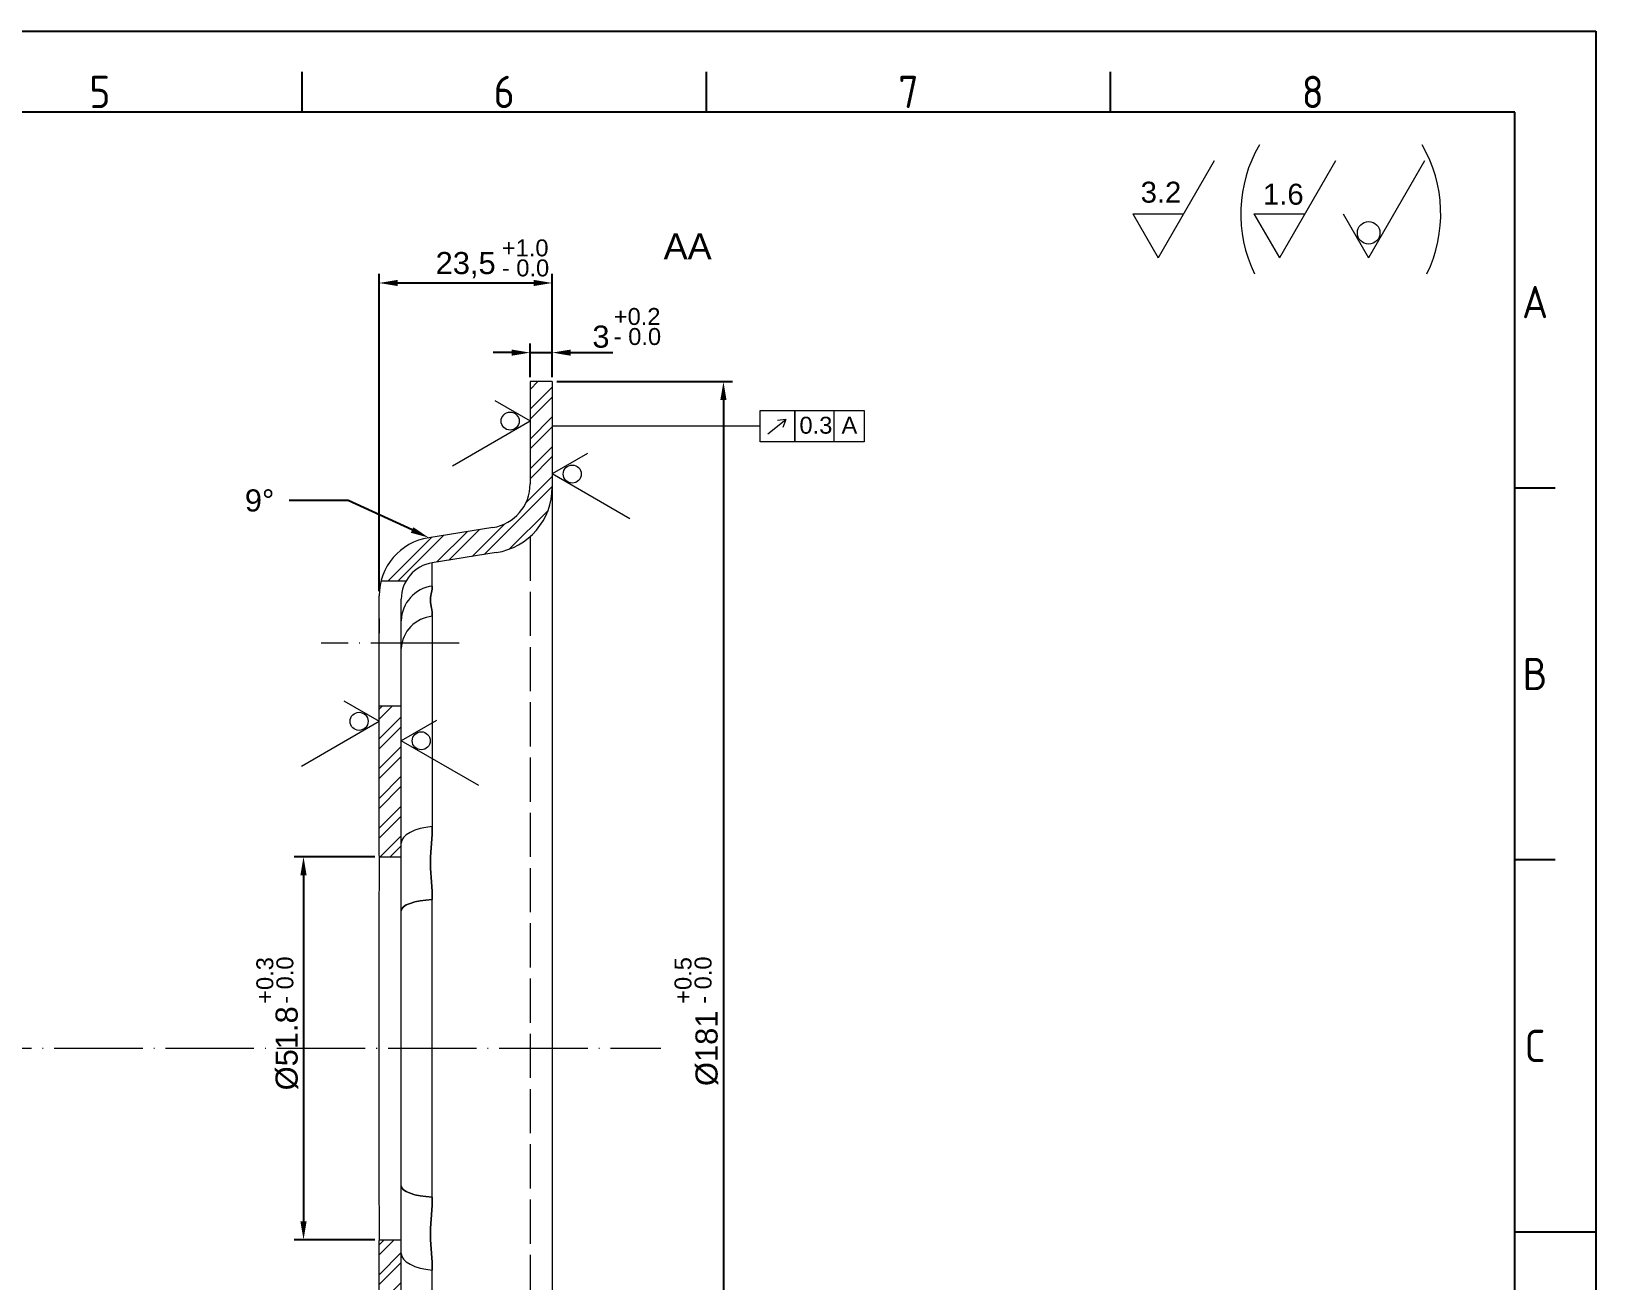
# Model space of a CAD drawing. Header units: millimetres. Extents: x 2761 to 3222, y 1093 to 1419.
# Drawn here: x 3009.4 to 3221.7, y 1249.4 to 1419 of the extents above; entities that cross this region are included whole.
import ezdxf
from ezdxf import colors
from ezdxf.entities.mleader import LeaderData, LeaderLine
from ezdxf.enums import TextEntityAlignment as Align
from ezdxf.math import Vec2, Vec3

# ---------------------------------------------------------------- set-up
doc = ezdxf.new("R2010")
doc.units = ezdxf.units.MM
for name, pattern in [('ACAD_ISO02W100', [15, 12, -3]), ('ACAD_ISO04W100', [30, 24, -3, 0, -3]), ('ACAD_ISO05W100', [33, 24, -3, 0, -3, 0, -3])]:
    doc.linetypes.add(name, pattern=pattern)
for name, color, linetype, lineweight in [('AM_0', 7, 'Continuous', 20), ('AM_4', 1, 'ACAD_ISO04W100', 15), ('AM_5', 3, 'Continuous', 15), ('AM_BOR', 240, 'ACAD_ISO05W100', 20)]:
    doc.layers.add(name, color=color, linetype=linetype, lineweight=lineweight)
doc.styles.add('ACISOTS', font='isocp.shx', dxfattribs={"height": 1})
doc.styles.get("Standard").update_dxf_attribs({"font": 'arial.ttf'})
doc.dimstyles.new('ISO-25', dxfattribs={"dimtxt": 3, "dimasz": 2.5, "dimexe": 1.25, "dimexo": 0.625, "dimtad": 1, "dimtxsty": 'Standard', "dimcen": 2.5, "dimadec": 0, "dimazin": 0, "dimtfac": 1, "dimtmove": 0, "dimatfit": 3, "dimfxl": 1, "dimarcsym": 0})

# ---------------------------------------------------------------- blocks, each defined once
blk = doc.blocks.new('A3 ZTL')
for p, q in [((401.17, 280.82), (19.57, 280.82)), ((401.17, 9.78), (401.17, 280.82))]:
    blk.add_line(p, q)
at = {"layer": 'AM_BOR', "color": 135, "linetype": 'Continuous', "lineweight": 25}
for p, q in [((0, 290.61), (410.96, 290.61)), ((410.96, 290.61), (410.96, 0))]:
    blk.add_line(p, q, dxfattribs=at)
at = {"layer": 'AM_BOR', "color": 135, "lineweight": 25}
for p, q in [((254.4, 280.82), (254.4, 285.71)), ((303.33, 280.82), (303.33, 285.71)), ((352.25, 280.82), (352.25, 285.71)), ((406.07, 235.32), (401.17, 235.32)), ((406.07, 190.31), (401.17, 190.31)), ((401.17, 145.3), (410.96, 145.3))]:
    blk.add_line(p, q, dxfattribs=at)
at = {"layer": 'AM_BOR', "color": 135, "lineweight": 25, "style": 'ACISOTS'}
for s, p in [('5', (229.94, 283.27)), ('6', (278.86, 283.27)), ('7', (327.79, 283.27)), ('8', (376.71, 283.27)), ('A', (403.62, 257.83)), ('B', (403.62, 212.82)), ('C', (403.62, 167.81))]:
    blk.add_text(s, height=3.91, dxfattribs=at).set_placement(p, align=Align.MIDDLE)
blk = doc.blocks.new('*D11')
at = {"layer": 'AM_5', "color": 0, "lineweight": -2, "transparency": 16777216}
for p, q in [((3056.57, 1342.97), (3056.57, 1386.07)), ((3059.07, 1384.82), (3077.57, 1384.82)), ((3080.07, 1372.05), (3080.07, 1386.07))]:
    blk.add_line(p, q, dxfattribs=at)
at = {"layer": 'AM_5', "color": 0, "transparency": 16777216}
for points in [[(3059.07, 1385.24), (3059.07, 1384.41), (3056.57, 1384.82)], [(3077.57, 1385.24), (3077.57, 1384.41), (3080.07, 1384.82)]]:
    blk.add_solid(points, dxfattribs=at)
at = {"layer": 'Defpoints', "color": 0, "transparency": 16777216}
for p in [(3080.07, 1384.82), (3080.07, 1371.43), (3056.57, 1342.35)]:
    blk.add_point(p, dxfattribs=at)
at = {"layer": 'AM_5', "color": 0, "transparency": 16777216, "insert": (3068.32, 1387.25), "char_height": 3, "attachment_point": 5}
blk.add_mtext('23,5', dxfattribs=at)
blk = doc.blocks.new('*D12')
at = {"layer": 'AM_5', "color": 0, "lineweight": -2, "transparency": 16777216}
for p, q in [((3077.07, 1372.05), (3077.07, 1376.62)), ((3080.07, 1372.05), (3080.07, 1376.62)), ((3074.57, 1375.37), (3072.07, 1375.37)), ((3077.07, 1375.37), (3080.07, 1375.37)), ((3082.57, 1375.37), (3088.29, 1375.37))]:
    blk.add_line(p, q, dxfattribs=at)
at = {"layer": 'AM_5', "color": 0, "transparency": 16777216}
for points in [[(3074.57, 1375.78), (3074.57, 1374.95), (3077.07, 1375.37)], [(3082.57, 1375.78), (3082.57, 1374.95), (3080.07, 1375.37)]]:
    blk.add_solid(points, dxfattribs=at)
at = {"layer": 'Defpoints', "color": 0, "transparency": 16777216}
for p in [(3080.07, 1375.37), (3077.07, 1371.43), (3080.07, 1371.43)]:
    blk.add_point(p, dxfattribs=at)
at = {"layer": 'AM_5', "color": 0, "transparency": 16777216, "insert": (3086.68, 1377.52), "char_height": 3, "attachment_point": 5}
blk.add_mtext('3', dxfattribs=at)
blk = doc.blocks.new('*D13')
at = {"layer": 'AM_5', "color": 0, "lineweight": -2, "transparency": 16777216}
for p, q in [((3080.7, 1371.43), (3104.56, 1371.43)), ((3103.31, 1368.93), (3103.31, 1192.93)), ((3080.7, 1190.43), (3104.56, 1190.43))]:
    blk.add_line(p, q, dxfattribs=at)
at = {"layer": 'AM_5', "color": 0, "transparency": 16777216}
for points in [[(3102.89, 1368.93), (3103.73, 1368.93), (3103.31, 1371.43)], [(3102.89, 1192.93), (3103.73, 1192.93), (3103.31, 1190.43)]]:
    blk.add_solid(points, dxfattribs=at)
at = {"layer": 'Defpoints', "color": 0, "transparency": 16777216}
for p in [(3080.07, 1371.43), (3080.07, 1190.43), (3103.31, 1190.43)]:
    blk.add_point(p, dxfattribs=at)
at = {"layer": 'AM_5', "color": 0, "transparency": 16777216, "insert": (3101.07, 1280.93), "char_height": 3, "attachment_point": 5, "rotation": 90}
blk.add_mtext('%%c181', dxfattribs=at)
blk = doc.blocks.new('*D14')
at = {"layer": 'AM_5', "color": 0, "lineweight": -2, "transparency": 16777216}
for p, q in [((3055.98, 1306.93), (3045.06, 1306.93)), ((3046.31, 1304.43), (3046.31, 1257.43)), ((3055.98, 1254.93), (3045.06, 1254.93))]:
    blk.add_line(p, q, dxfattribs=at)
at = {"layer": 'AM_5', "color": 0, "transparency": 16777216}
for points in [[(3045.89, 1304.43), (3046.73, 1304.43), (3046.31, 1306.93)], [(3045.89, 1257.43), (3046.73, 1257.43), (3046.31, 1254.93)]]:
    blk.add_solid(points, dxfattribs=at)
at = {"layer": 'Defpoints', "color": 0, "transparency": 16777216}
for p in [(3056.61, 1306.93), (3046.31, 1254.93), (3056.61, 1254.93)]:
    blk.add_point(p, dxfattribs=at)
at = {"layer": 'AM_5', "color": 0, "transparency": 16777216, "insert": (3044.07, 1280.93), "char_height": 3, "attachment_point": 5, "rotation": 90}
blk.add_mtext('%%C51.8', dxfattribs=at)

msp = doc.modelspace()

# ---------------------------------------------------------------- hatches: boundary and pattern name
at = {"layer": 'AM_5', "ltscale": 0.5}
h = msp.add_hatch(dxfattribs=at)
h.set_pattern_fill('ANSI32', color=1, scale=0.3)
h.paths.add_polyline_path([(3080.074, 1357.114), (3080.074, 1371.427), (3077.074, 1371.427), (3077.074, 1357.551, -0.3689195), (3072.013, 1351.625), (3063.323, 1350.249, 0.2977908), (3056.835, 1344.373), (3060.223, 1344.373, -0.2284894), (3063.792, 1346.848), (3072.482, 1348.225, 0.3689195)])
edge = h.paths.add_edge_path()
edge.add_line((3059.574, 1327.439), (3056.574, 1327.439))
edge.add_line((3056.574, 1327.439), (3056.574, 1308.309))
edge.add_spline(control_points=[(3056.574, 1308.309), (3056.574, 1308.091), (3056.58, 1307.85), (3056.594, 1307.381), (3056.602, 1307.159), (3056.61, 1306.927)], knot_values=[0.7730727, 0.7730727, 0.7730727, 0.7730727, 0.8980727, 0.8980727, 1, 1, 1, 1], degree=3, periodic=0)
edge.add_line((3056.61, 1306.927), (3059.574, 1306.927))
edge.add_line((3059.574, 1306.927), (3059.574, 1327.439))
edge = h.paths.add_edge_path()
edge.add_line((3059.574, 1254.927), (3056.61, 1254.927))
edge.add_spline(control_points=[(3056.61, 1254.927), (3056.593, 1254.405), (3056.574, 1253.944), (3056.574, 1253.545)], knot_values=[0, 0, 0, 0, 0.2281586, 0.2281586, 0.2281586, 0.2281586], degree=3, periodic=0)
edge.add_line((3056.574, 1253.545), (3056.574, 1247.927))
edge.add_line((3056.574, 1247.927), (3059.574, 1247.927))
edge.add_line((3059.574, 1247.927), (3059.574, 1254.927))
h.paths.add_polyline_path([(3063.792, 1218.176), (3063.792, 1215.006), (3072.482, 1213.629, -0.3689195), (3080.074, 1204.74), (3080.074, 1190.427), (3077.074, 1190.427), (3077.074, 1204.303, 0.3689195), (3072.013, 1210.229), (3063.323, 1211.605, -0.3689195), (3056.574, 1219.507), (3056.574, 1225.915), (3056.574, 1238.927), (3059.574, 1238.927), (3059.574, 1222.877, 0.3713203)])

# ---------------------------------------------------------------- linework, layer by layer
at = {"layer": 'AM_0', "linetype": 'Continuous'}
for p, q in [((3080.074, 1371.427), (3077.074, 1371.427)), ((3077.074, 1371.427), (3077.074, 1357.551)), ((3080.074, 1371.427), (3080.074, 1190.427))]:
    msp.add_line(p, q, dxfattribs=at)
at = {"layer": 'AM_0'}
for p, q in [((3072.013, 1351.625), (3063.323, 1350.249)), ((3072.482, 1348.225), (3063.792, 1346.848)), ((3063.792, 1343.678), (3063.792, 1346.848)), ((3056.835, 1344.373), (3060.223, 1344.373)), ((3056.574, 1308.309), (3056.574, 1342.347)), ((3059.574, 1219.944), (3059.574, 1341.91)), ((3063.792, 1339.579), (3063.792, 1311.019)), ((3056.574, 1327.439), (3059.574, 1327.439)), ((3060.772, 1310.247), (3060.26, 1309.918)), ((3060.772, 1310.247), (3060.26, 1309.918)), ((3061.402, 1310.529), (3060.772, 1310.247)), ((3061.402, 1310.529), (3060.772, 1310.247)), ((3062.131, 1310.756), (3061.402, 1310.529)), ((3062.131, 1310.756), (3061.402, 1310.529)), ((3062.936, 1310.921), (3062.131, 1310.756)), ((3062.936, 1310.921), (3062.131, 1310.756)), ((3063.792, 1311.019), (3062.936, 1310.921)), ((3063.792, 1311.019), (3062.936, 1310.921)), ((3059.652, 1309.166), (3059.574, 1308.764)), ((3059.652, 1309.166), (3059.574, 1308.764)), ((3059.883, 1309.554), (3059.652, 1309.166)), ((3059.883, 1309.554), (3059.652, 1309.166)), ((3060.26, 1309.918), (3059.883, 1309.554)), ((3060.26, 1309.918), (3059.883, 1309.554)), ((3056.61, 1306.927), (3059.574, 1306.927)), ((3056.574, 1261.413), (3056.574, 1300.441)), ((3059.574, 1299.61), (3059.652, 1299.879)), ((3059.652, 1299.879), (3059.574, 1299.61)), ((3059.652, 1299.879), (3059.883, 1300.14)), ((3059.883, 1300.14), (3059.652, 1299.879)), ((3059.883, 1300.14), (3060.26, 1300.384)), ((3060.26, 1300.384), (3059.883, 1300.14)), ((3060.26, 1300.384), (3060.772, 1300.604)), ((3060.772, 1300.604), (3060.26, 1300.384)), ((3060.772, 1300.604), (3061.402, 1300.794)), ((3061.402, 1300.794), (3060.772, 1300.604)), ((3061.402, 1300.794), (3062.131, 1300.946)), ((3062.131, 1300.946), (3061.402, 1300.794)), ((3062.131, 1300.946), (3062.936, 1301.057)), ((3062.936, 1301.057), (3062.131, 1300.946)), ((3062.936, 1301.057), (3063.792, 1301.122)), ((3063.792, 1301.122), (3062.936, 1301.057)), ((3063.792, 1260.732), (3063.792, 1301.122)), ((3059.574, 1262.244), (3059.652, 1261.975)), ((3059.652, 1261.975), (3059.574, 1262.244)), ((3059.652, 1261.975), (3059.883, 1261.714)), ((3059.883, 1261.714), (3059.652, 1261.975)), ((3059.883, 1261.714), (3060.26, 1261.47)), ((3060.26, 1261.47), (3059.883, 1261.714)), ((3060.26, 1261.47), (3060.772, 1261.25)), ((3060.772, 1261.25), (3060.26, 1261.47)), ((3060.772, 1261.25), (3061.402, 1261.06)), ((3061.402, 1261.06), (3060.772, 1261.25)), ((3061.402, 1261.06), (3062.131, 1260.908)), ((3062.131, 1260.908), (3061.402, 1261.06)), ((3062.131, 1260.908), (3062.936, 1260.797)), ((3062.936, 1260.797), (3062.131, 1260.908)), ((3062.936, 1260.797), (3063.792, 1260.732)), ((3063.792, 1260.732), (3062.936, 1260.797)), ((3056.574, 1225.948), (3056.574, 1253.545)), ((3056.61, 1254.927), (3059.574, 1254.927)), ((3059.574, 1253.09), (3059.652, 1252.688)), ((3059.574, 1253.09), (3059.652, 1252.688)), ((3059.652, 1252.688), (3059.883, 1252.3)), ((3059.652, 1252.688), (3059.883, 1252.3)), ((3059.883, 1252.3), (3060.26, 1251.936)), ((3059.883, 1252.3), (3060.26, 1251.936)), ((3060.26, 1251.936), (3060.772, 1251.607)), ((3060.26, 1251.936), (3060.772, 1251.607)), ((3060.772, 1251.607), (3061.402, 1251.325)), ((3060.772, 1251.607), (3061.402, 1251.325)), ((3061.402, 1251.325), (3062.131, 1251.098)), ((3061.402, 1251.325), (3062.131, 1251.098)), ((3062.131, 1251.098), (3062.936, 1250.933)), ((3062.131, 1251.098), (3062.936, 1250.933)), ((3062.936, 1250.933), (3063.792, 1250.835)), ((3062.936, 1250.933), (3063.792, 1250.835)), ((3063.792, 1222.275), (3063.792, 1250.835))]:
    msp.add_line(p, q, dxfattribs=at)
at = {"layer": 'AM_0', "linetype": 'ACAD_ISO02W100', "ltscale": 0.5}
msp.add_line((3077.074, 1350.406), (3077.074, 1211.448), dxfattribs=at)
at = {"layer": 'AM_0'}
for centre, radius, start, end in [((3071.074, 1357.551), 6, 279, 0), ((3071.074, 1357.114), 9, 279, 0), ((3064.574, 1342.347), 8, 99, 180), ((3064.574, 1341.91), 5, 99, 180), ((3064.412, 1338.88), 4.839, 97.35887, 178.84281), ((3064.213, 1334.953), 4.645, 95.20671, 177.13586)]:
    msp.add_arc(centre, radius, start, end, dxfattribs=at)
for points, knots in [([(3063.792, 1343.678), (3063.792, 1343.404), (3063.727, 1343.103), (3063.632, 1342.627), (3063.6, 1342.464), (3063.556, 1342.133), (3063.531, 1341.796), (3063.556, 1341.45), (3063.6, 1341.098), (3063.632, 1340.919), (3063.727, 1340.371), (3063.792, 1339.988), (3063.792, 1339.579)], [0, 0, 0, 0, 0.25, 0.25, 0.375, 0.375, 0.5, 0.625, 0.625, 0.75, 0.75, 1, 1, 1, 1]), ([(3063.792, 1339.579), (3063.792, 1339.988), (3063.727, 1340.371), (3063.632, 1340.919), (3063.6, 1341.098), (3063.556, 1341.45), (3063.531, 1341.796), (3063.556, 1342.133), (3063.6, 1342.464), (3063.632, 1342.627), (3063.727, 1343.103), (3063.792, 1343.404), (3063.792, 1343.678)], [0, 0, 0, 0, 0.25, 0.25, 0.375, 0.375, 0.5, 0.625, 0.625, 0.75, 0.75, 1, 1, 1, 1]), ([(3056.574, 1335.906), (3056.579, 1336.255), (3056.588, 1336.963), (3056.628, 1337.824), (3056.65, 1338.52), (3056.646, 1338.993), (3056.619, 1339.253), (3056.601, 1339.253), (3056.594, 1339.253)], [0, 0, 0, 0, 0.1740145, 0.3530949, 0.5270968, 0.7061827, 0.8795386, 1, 1, 1, 1]), ([(3059.558, 1339.022), (3059.558, 1339.027), (3059.552, 1339.151), (3059.573, 1339.29), (3059.583, 1339.387), (3059.579, 1339.348), (3059.558, 1339.243), (3059.55, 1339.201)], [0, 0, 0, 0, 0.0107703, 0.2867878, 0.5475776, 0.8199828, 1, 1, 1, 1]), ([(3063.792, 1301.122), (3063.792, 1301.975), (3063.727, 1302.817), (3063.632, 1304.069), (3063.6, 1304.484), (3063.556, 1305.313), (3063.531, 1306.14), (3063.556, 1306.963), (3063.6, 1307.783), (3063.632, 1308.192), (3063.727, 1309.414), (3063.792, 1310.222), (3063.792, 1311.019)], [0, 0, 0, 0, 0.25, 0.25, 0.375, 0.375, 0.5, 0.625, 0.625, 0.75, 0.75, 1, 1, 1, 1]), ([(3063.792, 1311.019), (3063.792, 1310.222), (3063.727, 1309.414), (3063.632, 1308.192), (3063.6, 1307.783), (3063.556, 1306.963), (3063.531, 1306.14), (3063.556, 1305.313), (3063.6, 1304.484), (3063.632, 1304.069), (3063.727, 1302.817), (3063.792, 1301.975), (3063.792, 1301.122)], [0, 0, 0, 0, 0.25, 0.25, 0.375, 0.375, 0.5, 0.625, 0.625, 0.75, 0.75, 1, 1, 1, 1]), ([(3056.574, 1300.441), (3056.574, 1301.186), (3056.596, 1301.93), (3056.624, 1303.046), (3056.632, 1303.419), (3056.644, 1304.142), (3056.647, 1304.495), (3056.647, 1305.184), (3056.644, 1305.522), (3056.632, 1306.169), (3056.624, 1306.476), (3056.606, 1307.059), (3056.596, 1307.333), (3056.58, 1307.85), (3056.574, 1308.091), (3056.574, 1308.309)], [0, 0, 0, 0, 0.25, 0.25, 0.375, 0.375, 0.5, 0.5, 0.625, 0.625, 0.75, 0.75, 0.875, 0.875, 1, 1, 1, 1]), ([(3056.574, 1253.545), (3056.574, 1253.982), (3056.596, 1254.494), (3056.624, 1255.371), (3056.632, 1255.684), (3056.644, 1256.327), (3056.647, 1256.66), (3056.647, 1257.348), (3056.644, 1257.706), (3056.632, 1258.434), (3056.624, 1258.801), (3056.606, 1259.54), (3056.596, 1259.913), (3056.58, 1260.664), (3056.574, 1261.041), (3056.574, 1261.413)], [0, 0, 0, 0, 0.25, 0.25, 0.375, 0.375, 0.5, 0.5, 0.625, 0.625, 0.75, 0.75, 0.875, 0.875, 1, 1, 1, 1]), ([(3063.792, 1250.835), (3063.792, 1251.632), (3063.727, 1252.44), (3063.632, 1253.662), (3063.6, 1254.071), (3063.556, 1254.891), (3063.531, 1255.714), (3063.556, 1256.541), (3063.6, 1257.37), (3063.632, 1257.785), (3063.727, 1259.037), (3063.792, 1259.879), (3063.792, 1260.732)], [0, 0, 0, 0, 0.25, 0.25, 0.375, 0.375, 0.5, 0.625, 0.625, 0.75, 0.75, 1, 1, 1, 1]), ([(3063.792, 1260.732), (3063.792, 1259.879), (3063.727, 1259.037), (3063.632, 1257.785), (3063.6, 1257.37), (3063.556, 1256.541), (3063.531, 1255.714), (3063.556, 1254.891), (3063.6, 1254.071), (3063.632, 1253.662), (3063.727, 1252.44), (3063.792, 1251.632), (3063.792, 1250.835)], [0, 0, 0, 0, 0.25, 0.25, 0.375, 0.375, 0.5, 0.625, 0.625, 0.75, 0.75, 1, 1, 1, 1])]:
    msp.add_open_spline(points, degree=3, knots=knots, dxfattribs=at)
msp.add_open_spline([(3056.583, 1339.266), (3056.578, 1339.25), (3056.574, 1339.216), (3056.574, 1339.165)], degree=3, dxfattribs=at)
at = {"layer": 'AM_4', "ltscale": 0.5}
for p, q in [((3067.457, 1335.906), (3048.691, 1335.906)), ((2785.987, 1280.927), (3094.798, 1280.927))]:
    msp.add_line(p, q, dxfattribs=at)
at = {"layer": 'AM_5'}
for p, q in [((3169.923, 1401.404), (3162.325, 1388.243)), ((3186.378, 1401.404), (3178.78, 1388.243)), ((3198.477, 1401.404), (3190.879, 1388.243)), ((3158.871, 1394.225), (3165.779, 1394.225)), ((3158.871, 1394.225), (3162.325, 1388.243)), ((3175.326, 1394.225), (3182.233, 1394.225)), ((3175.326, 1394.225), (3178.78, 1388.243)), ((3187.425, 1394.225), (3190.879, 1388.243)), ((3072.288, 1368.851), (3077.074, 1366.088)), ((3066.546, 1360.009), (3077.074, 1366.088)), ((3109.338, 1364.366), (3111.777, 1366.295)), ((3111.777, 1366.295), (3110.634, 1366.172)), ((3111.777, 1366.295), (3111.393, 1365.212)), ((3113.004, 1367.511), (3122.422, 1367.511)), ((3108.281, 1365.394), (3080.074, 1365.394)), ((3084.86, 1361.661), (3080.074, 1358.898)), ((3090.602, 1352.82), (3080.074, 1358.898)), ((3051.788, 1328.091), (3056.574, 1325.328)), ((3046.046, 1319.25), (3056.574, 1325.328)), ((3064.36, 1325.444), (3059.574, 1322.681)), ((3070.102, 1316.603), (3059.574, 1322.681))]:
    msp.add_line(p, q, dxfattribs=at)
for points in [[(3108.281, 1367.511), (3113.004, 1367.511), (3113.004, 1363.277), (3108.281, 1363.277)], [(3113.004, 1367.511), (3122.422, 1367.511), (3122.422, 1363.277), (3113.004, 1363.277)], [(3118.348, 1367.511), (3122.422, 1367.511), (3122.422, 1363.277), (3118.348, 1363.277)]]:
    msp.add_lwpolyline(points, close=True, dxfattribs=at)
for centre, radius in [((3190.892, 1391.633), 1.532), ((3074.362, 1366.077), 1.225), ((3082.786, 1358.888), 1.225), ((3053.862, 1325.318), 1.225), ((3062.286, 1322.671), 1.225)]:
    msp.add_circle(centre, radius, dxfattribs=at)
for centre, start, end in [((3192.128, 1394.212), 149.81687, 205.95777), ((3182.074, 1394.212), 334.04223, 30.18313)]:
    msp.add_arc(centre, 18.599, start, end, dxfattribs=at)

# ---------------------------------------------------------------- block references
at = {"linetype": 'ByBlock', "lineweight": 0, "xscale": 1.121617728, "yscale": 1.121617728, "zscale": 1.121617728}
msp.add_blockref('A3 ZTL', (2760.77, 1093.04), dxfattribs=at)

# ---------------------------------------------------------------- texts
at = {"layer": 'AM_5', "attachment_point": 1}
for s, width, insert, char_height in [('3.2', 18.23779, (3159.938, 1398.569), 2.8427), ('1.6', 18.23779, (3176.542, 1398.294), 2.8427), ('AA', 12.46166, (3095.19, 1391.544), 3.5), ('+1.0', 18.23779, (3073.228, 1390.738), 2.3), ('- 0.0', 18.23779, (3073.228, 1388.016), 2.3), ('+0.2', 18.23779, (3088.423, 1381.427), 2.3), ('- 0.0', 18.23779, (3088.423, 1378.705), 2.3), (' 0.3', 18.23779, (3112.734, 1366.664), 2.3), ('A', 18.23779, (3119.337, 1366.664), 2.3)]:
    msp.add_mtext_dynamic_manual_height_columns(s, width=width, gutter_width=12.5, heights=[0], dxfattribs=dict(at, insert=insert, char_height=char_height))
at = {"layer": 'AM_5', "char_height": 2.3, "attachment_point": 1, "rotation": 90}
for s, insert in [('- 0.0', (3042.63, 1286.967)), ('- 0.0', (3099.393, 1286.967)), ('+0.3', (3039.908, 1286.967)), ('+0.5', (3096.672, 1286.967))]:
    msp.add_mtext_dynamic_manual_height_columns(s, width=18.23779, gutter_width=12.5, heights=[0], dxfattribs=dict(at, insert=insert))

# ---------------------------------------------------------------- dimensions: what is measured, and where the dimension line sits
at = {"layer": 'AM_5'}
for base, p1, picture, middle in [((3080.074, 1384.822), (3056.574, 1342.347), '*D11', (3068.324, 1387.25)), ((3080.074, 1375.366), (3077.074, 1371.427), '*D12', (3086.681, 1377.524))]:
    dim = msp.add_linear_dim(base=base, p1=p1, p2=(3080.074, 1371.427), dimstyle='ISO-25', dxfattribs=at)
    dim.commit()
    dim.dimension.update_dxf_attribs({"geometry": picture, "text_midpoint": middle})
for base, p1, p2, text, picture, middle in [((3103.31, 1190.427), (3080.074, 1371.427), (3080.074, 1190.427), '%%c181', '*D13', (3101.069, 1280.927)), ((3046.309, 1254.927), (3056.61, 1306.927), (3056.61, 1254.927), '%%C51.8', '*D14', (3044.068, 1280.927))]:
    dim = msp.add_linear_dim(base=base, p1=p1, p2=p2, angle=90, text=text, dimstyle='ISO-25', dxfattribs=at)
    dim.commit()
    dim.dimension.update_dxf_attribs({"geometry": picture, "text_midpoint": middle})

# ---------------------------------------------------------------- leaders
ml = msp.add_multileader_mtext('Standard', dxfattribs=at)
ml.set_content('9%%D', color=256)
ml.set_leader_properties()
ml.build(insert=Vec2(0, 0))
ml.multileader.update_dxf_attribs({"arrow_head_size": 2.5})
ctx = ml.context
ctx.base_point, ctx.char_height, ctx.arrow_head_size, ctx.plane_origin = Vec3(3036.795, 1355.277), 3, 2.5, Vec3(3063.323, 1350.249)
ctx.text_align_type = 2
notes = []
notes.append((ctx, [(0, (1, 1, 0), (3052.35, 1355.277), (-1, 0), 8, [(0, [(3063.323, 1350.249)], 0, [])])]))
ctx.mtext.insert, ctx.mtext.alignment, ctx.mtext.flow_direction = Vec3(3042.35, 1356.803), 3, 5
for ctx, leaders in notes:
    for number, flags, end, landing, length, lines in leaders:
        leader = LeaderData()
        leader.index, (leader.has_last_leader_line, leader.has_dogleg_vector, leader.attachment_direction) = number, flags
        leader.last_leader_point, leader.dogleg_vector, leader.dogleg_length = Vec3(end), Vec3(landing), length
        for number, points, colour, breaks in lines:
            line = LeaderLine()
            line.index, line.vertices, line.color, line.breaks = number, Vec3.list(points), colors.encode_raw_color(colour), breaks
            leader.lines.append(line)
        ctx.leaders.append(leader)

doc.saveas('drawing.dxf')
